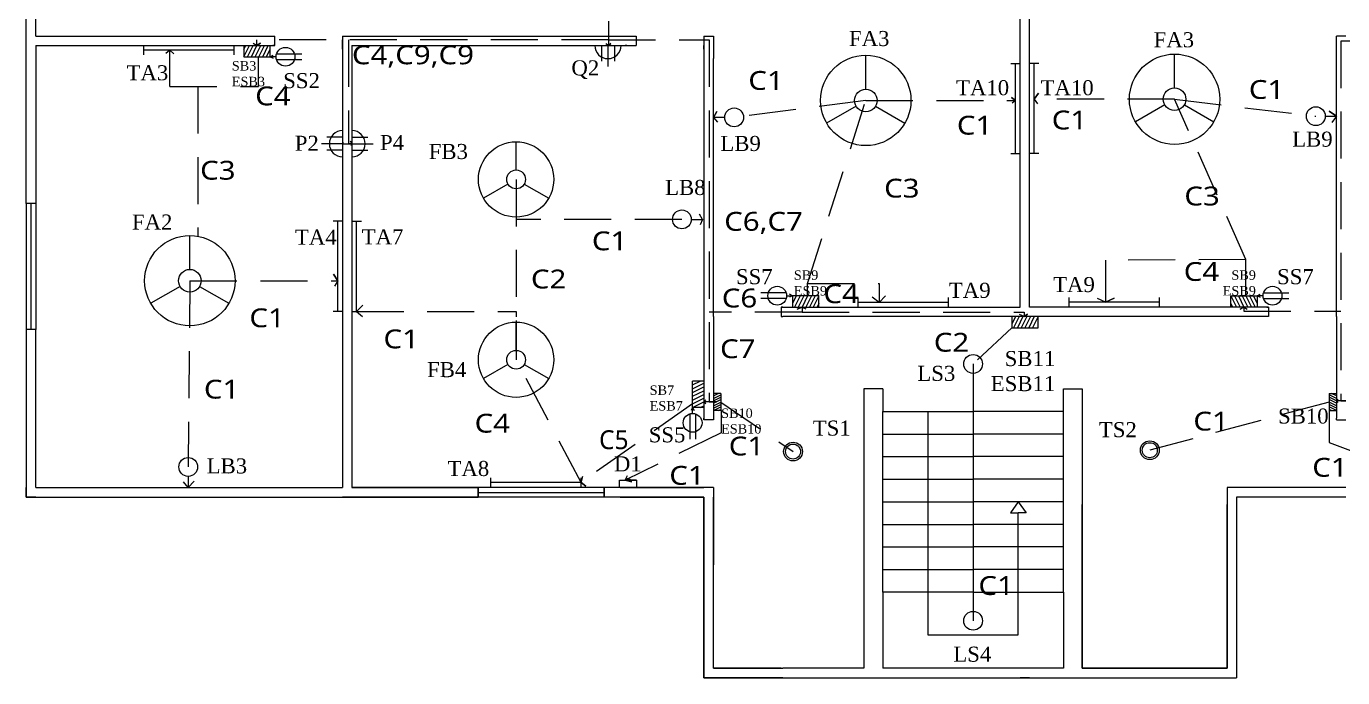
# Model space of a CAD drawing. Header units: inches. Extents: x 59 to 165, y 20 to 92.
# Drawn here: x 58.7 to 128.6, y 20.2 to 54.8 of the extents above; entities that cross this region are included whole.
import ezdxf

# ---------------------------------------------------------------- set-up
doc = ezdxf.new("R2010")
doc.units = ezdxf.units.IN
doc.header["$LTSCALE"] = 10
doc.header["$MEASUREMENT"] = 0
doc.linetypes.add('DASHED2', pattern=[0.375, 0.25, -0.125])
doc.linetypes.add('HIDDEN', pattern=[0.375, 0.25, -0.125])
for name, color, linetype, lineweight in [('FandF', 3, 'Continuous', 13), ('Hidden', 2, 'HIDDEN', 13), ('name', 3, 'Continuous', 13)]:
    doc.layers.add(name, color=color, linetype=linetype, lineweight=lineweight)
doc.styles.get("Standard").update_dxf_attribs({"font": 'Yu Gothic UI.ttf', "width": 1.2, "height": 1})

msp = doc.modelspace()

# ---------------------------------------------------------------- linework, layer by layer
at = {"lineweight": 13}
for p, q in [((111.497, 39.906), (111.497, 61.006)), ((111.997, 39.906), (111.997, 61.006)), ((59.197, 54.306), (71.897, 54.306)), ((75.497, 54.306), (75.497, 30.306)), ((75.497, 54.306), (75.997, 54.306)), ((75.497, 53.606), (75.497, 54.106)), ((75.997, 54.306), (91.097, 54.306)), ((94.697, 54.306), (94.697, 33.906)), ((94.697, 54.306), (95.197, 54.306)), ((95.197, 54.306), (95.197, 53.606)), ((128.797, 54.306), (128.297, 54.306)), ((59.197, 53.806), (71.897, 53.806)), ((59.197, 53.806), (59.197, 45.406)), ((75.997, 53.806), (91.097, 53.806)), ((75.997, 53.806), (75.997, 30.306)), ((91.097, 53.806), (91.097, 53.806)), ((94.697, 53.606), (94.697, 53.806)), ((95.197, 53.606), (95.197, 53.106)), ((75.997, 52.025), (75.997, 51.225)), ((59.197, 45.406), (58.697, 45.406)), ((58.697, 45.406), (58.697, 38.706)), ((58.947, 38.706), (58.947, 45.406)), ((59.197, 45.406), (59.197, 38.706)), ((98.797, 39.906), (111.497, 39.906)), ((124.697, 39.906), (111.997, 39.906)), ((95.197, 39.406), (95.197, 38.706)), ((124.697, 39.406), (111.997, 39.406)), ((128.297, 39.406), (128.297, 38.706)), ((59.197, 38.706), (58.697, 38.706)), ((104.197, 33.156), (104.197, 34.356)), ((104.197, 34.356), (108.997, 34.356)), ((113.797, 34.356), (108.997, 34.356)), ((108.997, 34.356), (108.997, 24.756)), ((108.997, 34.356), (108.997, 24.756)), ((113.797, 33.156), (113.797, 34.356)), ((104.197, 31.956), (104.197, 33.156)), ((104.197, 33.156), (108.997, 33.156)), ((113.797, 33.156), (108.997, 33.156)), ((113.797, 31.956), (113.797, 33.156)), ((104.197, 30.756), (104.197, 31.956)), ((104.197, 31.956), (108.997, 31.956)), ((113.797, 31.956), (108.997, 31.956)), ((113.797, 30.756), (113.797, 31.956)), ((59.197, 30.306), (75.497, 30.306)), ((89.397, 30.306), (82.697, 30.306)), ((90.254, 30.306), (89.354, 30.306)), ((104.197, 29.556), (104.197, 30.756)), ((104.197, 30.756), (108.997, 30.756)), ((113.797, 30.756), (108.997, 30.756)), ((113.797, 29.556), (113.797, 30.756)), ((128.797, 30.306), (122.497, 30.306)), ((59.197, 29.806), (75.497, 29.806)), ((82.697, 30.056), (89.397, 30.056)), ((89.397, 29.806), (82.697, 29.806)), ((90.254, 29.806), (89.354, 29.806)), ((104.197, 28.356), (104.197, 29.556)), ((104.197, 29.556), (108.997, 29.556)), ((113.797, 29.556), (108.997, 29.556)), ((113.797, 28.356), (113.797, 29.556)), ((128.797, 29.806), (122.997, 29.806)), ((122.997, 29.806), (122.997, 20.206)), ((104.197, 27.156), (104.197, 28.356)), ((104.197, 28.356), (108.997, 28.356)), ((113.797, 28.356), (108.997, 28.356)), ((113.797, 27.156), (113.797, 28.356)), ((104.197, 25.956), (104.197, 27.156)), ((104.197, 27.156), (108.997, 27.156)), ((113.797, 27.156), (108.997, 27.156)), ((113.797, 25.956), (113.797, 27.156)), ((104.197, 24.756), (104.197, 25.956)), ((104.197, 25.956), (108.997, 25.956)), ((113.797, 25.956), (108.997, 25.956)), ((113.797, 24.756), (113.797, 25.956)), ((108.997, 24.756), (104.197, 24.756)), ((108.997, 24.756), (113.797, 24.756)), ((95.197, 20.706), (95.197, 21.406)), ((98.797, 20.206), (111.497, 20.206)), ((98.897, 20.206), (103.197, 20.206)), ((104.197, 20.206), (111.497, 20.206)), ((111.997, 20.206), (122.997, 20.206)), ((111.997, 20.206), (113.797, 20.206))]:
    msp.add_line(p, q, dxfattribs=at)
at = {"linetype": 'Continuous', "lineweight": 13}
for p, q in [((58.697, 53.606), (58.697, 56.456)), ((59.197, 54.306), (59.197, 55.902)), ((71.797, 54.306), (71.897, 54.306)), ((71.897, 53.806), (71.897, 54.306)), ((90.997, 54.306), (91.097, 54.306)), ((91.097, 54.306), (91.097, 53.806)), ((94.697, 54.306), (94.697, 53.806)), ((128.297, 39.406), (128.297, 54.306)), ((58.697, 45.406), (58.697, 53.606)), ((71.897, 53.806), (71.797, 53.806)), ((90.604, 53.806), (90.504, 53.806)), ((95.197, 39.406), (95.197, 53.106)), ((98.797, 39.906), (98.797, 39.406)), ((98.897, 39.906), (98.797, 39.906)), ((124.597, 39.906), (124.697, 39.906)), ((124.697, 39.906), (124.697, 39.406)), ((98.797, 39.406), (98.897, 39.406)), ((111.997, 39.406), (98.897, 39.406)), ((124.697, 39.406), (124.597, 39.406)), ((58.697, 38.706), (58.697, 30.306)), ((59.197, 30.306), (59.197, 38.706)), ((95.197, 38.706), (95.197, 34.006)), ((128.297, 38.706), (128.297, 34.006)), ((104.197, 35.556), (103.197, 35.556)), ((103.197, 35.556), (103.197, 20.706)), ((104.197, 35.556), (104.197, 34.356)), ((113.797, 34.356), (113.797, 35.556)), ((113.797, 35.556), (114.797, 35.556)), ((114.797, 35.556), (114.797, 34.356)), ((106.597, 34.356), (106.597, 22.481)), ((114.797, 34.356), (114.797, 29.406)), ((94.697, 33.906), (94.697, 34.006)), ((95.197, 33.906), (94.697, 33.906)), ((95.197, 34.006), (95.197, 33.906)), ((128.297, 33.906), (128.297, 34.006)), ((128.297, 33.906), (128.797, 33.906)), ((95.197, 30.306), (94.697, 30.306)), ((122.497, 30.306), (122.497, 29.406)), ((95.197, 29.806), (95.184, 29.806)), ((111.397, 29.556), (110.985, 28.969)), ((111.397, 29.556), (111.809, 28.969)), ((110.985, 28.969), (111.397, 28.969)), ((111.397, 22.481), (111.397, 28.969)), ((111.809, 28.969), (111.397, 28.969)), ((95.197, 26.106), (95.197, 26.206)), ((95.197, 21.406), (95.197, 26.106)), ((104.197, 24.756), (104.197, 20.706)), ((113.797, 24.756), (113.797, 20.706)), ((106.597, 22.481), (111.397, 22.481)), ((98.797, 20.706), (98.897, 20.706)), ((103.197, 20.706), (98.897, 20.706)), ((113.797, 20.706), (104.197, 20.706)), ((98.897, 20.206), (98.797, 20.206))]:
    msp.add_line(p, q, dxfattribs=at)
for p, q in [((58.697, 30.306), (58.697, 29.806)), ((82.697, 30.306), (75.997, 30.306)), ((82.697, 30.306), (82.697, 29.806)), ((89.397, 30.306), (89.397, 29.806)), ((94.697, 30.306), (90.254, 30.306)), ((59.197, 29.806), (58.697, 29.806)), ((75.497, 29.806), (75.997, 29.806)), ((75.997, 29.806), (82.697, 29.806)), ((94.697, 29.806), (90.254, 29.806)), ((94.697, 29.806), (94.697, 23.691)), ((95.197, 29.806), (95.197, 26.206)), ((114.797, 29.406), (114.797, 20.706)), ((122.497, 29.406), (122.497, 20.706)), ((94.684, 23.691), (94.684, 20.206)), ((98.797, 20.706), (95.197, 20.706)), ((114.797, 20.706), (122.497, 20.706)), ((95.197, 20.206), (94.684, 20.206)), ((98.897, 20.206), (95.197, 20.206)), ((111.997, 20.206), (111.497, 20.206)), ((111.997, 20.206), (111.997, 20.206))]:
    msp.add_line(p, q)
at = {"lineweight": 13, "ltscale": 0.7}
msp.add_line((95.197, 30.306), (95.197, 29.806), dxfattribs=at)
at = {"layer": 'FandF', "lineweight": 13}
for p, q in [((64.947, 53.556), (64.947, 53.806)), ((69.747, 53.556), (64.947, 53.556)), ((64.947, 53.306), (64.947, 53.556)), ((69.747, 53.556), (69.747, 53.806)), ((69.747, 53.306), (69.747, 53.556)), ((70.255, 53.806), (70.255, 53.206)), ((70.255, 53.206), (70.551, 53.806)), ((70.255, 53.612), (70.351, 53.806)), ((70.255, 53.206), (70.455, 53.206)), ((70.455, 53.206), (70.751, 53.806)), ((70.455, 53.206), (70.655, 53.206)), ((70.655, 53.206), (70.951, 53.806)), ((70.655, 53.206), (70.855, 53.206)), ((70.855, 53.206), (71.151, 53.806)), ((70.855, 53.206), (71.055, 53.206)), ((71.055, 53.206), (71.351, 53.806)), ((71.055, 53.206), (71.255, 53.206)), ((71.255, 53.206), (71.551, 53.806)), ((71.255, 53.206), (71.455, 53.206)), ((71.455, 53.206), (71.655, 53.612)), ((71.455, 53.206), (71.655, 53.206)), ((71.655, 53.206), (71.655, 53.806)), ((71.655, 53.206), (71.818, 53.285)), ((71.967, 53.206), (71.655, 53.206)), ((71.655, 53.206), (71.818, 53.128)), ((71.99, 53.356), (73.341, 53.356)), ((89.256, 53.806), (89.256, 52.968)), ((89.597, 53.806), (89.597, 52.687)), ((89.938, 53.806), (89.938, 52.968)), ((71.99, 53.056), (73.341, 53.056)), ((110.997, 52.856), (111.247, 52.856)), ((111.247, 52.856), (111.497, 52.856)), ((111.247, 48.056), (111.247, 52.856)), ((112.247, 52.856), (111.997, 52.856)), ((112.247, 48.056), (112.247, 52.856)), ((112.497, 52.856), (112.247, 52.856)), ((95.8, 49.983), (95.2, 49.983)), ((127.703, 50.046), (128.303, 50.046)), ((75.497, 48.584), (74.378, 48.584)), ((75.497, 48.925), (74.658, 48.925)), ((75.997, 48.925), (76.836, 48.925)), ((75.997, 48.584), (77.116, 48.584)), ((75.497, 48.243), (74.658, 48.243)), ((75.997, 48.243), (76.836, 48.243)), ((110.997, 48.056), (111.247, 48.056)), ((111.247, 48.056), (111.497, 48.056)), ((112.247, 48.056), (111.997, 48.056)), ((112.497, 48.056), (112.247, 48.056)), ((75.247, 44.461), (74.997, 44.461)), ((75.247, 39.661), (75.247, 44.461)), ((75.497, 44.461), (75.247, 44.461)), ((75.997, 44.461), (76.247, 44.461)), ((76.247, 39.661), (76.247, 44.461)), ((76.247, 44.461), (76.497, 44.461)), ((94.026, 44.563), (94.627, 44.563)), ((99.069, 40.656), (97.719, 40.656)), ((99.404, 40.506), (99.242, 40.585)), ((124.09, 40.506), (124.252, 40.585)), ((124.425, 40.656), (125.775, 40.656)), ((99.069, 40.356), (97.719, 40.356)), ((99.092, 40.506), (99.404, 40.506)), ((99.404, 40.506), (99.242, 40.428)), ((99.604, 40.506), (99.404, 40.506)), ((99.404, 40.506), (99.404, 39.906)), ((99.604, 40.506), (99.404, 40.101)), ((99.804, 40.506), (99.508, 39.906)), ((99.804, 40.506), (99.604, 40.506)), ((100.004, 40.506), (99.708, 39.906)), ((100.004, 40.506), (99.804, 40.506)), ((100.204, 40.506), (99.908, 39.906)), ((100.204, 40.506), (100.004, 40.506)), ((100.404, 40.506), (100.108, 39.906)), ((100.404, 40.506), (100.204, 40.506)), ((100.604, 40.506), (100.308, 39.906)), ((100.604, 40.506), (100.404, 40.506)), ((100.804, 40.506), (100.508, 39.906)), ((100.804, 40.506), (100.604, 40.506)), ((100.804, 40.101), (100.708, 39.906)), ((100.804, 39.906), (100.804, 40.506)), ((102.896, 40.151), (102.896, 40.401)), ((102.896, 39.904), (102.896, 40.154)), ((107.696, 40.154), (102.896, 40.154)), ((107.696, 40.154), (107.696, 40.404)), ((107.696, 39.904), (107.696, 40.154)), ((114.084, 40.408), (114.084, 40.158)), ((114.084, 40.158), (114.084, 39.908)), ((118.884, 40.158), (114.084, 40.158)), ((118.884, 40.408), (118.884, 40.158)), ((118.884, 40.158), (118.884, 39.908)), ((122.69, 40.506), (122.89, 40.506)), ((122.69, 39.906), (122.69, 40.506)), ((122.69, 40.506), (122.985, 39.906)), ((122.69, 40.101), (122.785, 39.906)), ((122.89, 40.506), (123.09, 40.506)), ((122.89, 40.506), (123.185, 39.906)), ((123.09, 40.506), (123.29, 40.506)), ((123.09, 40.506), (123.385, 39.906)), ((123.29, 40.506), (123.49, 40.506)), ((123.29, 40.506), (123.585, 39.906)), ((123.49, 40.506), (123.69, 40.506)), ((123.49, 40.506), (123.785, 39.906)), ((123.69, 40.506), (123.89, 40.506)), ((123.69, 40.506), (123.985, 39.906)), ((123.89, 40.506), (124.09, 40.506)), ((123.89, 40.506), (124.09, 40.101)), ((124.09, 40.506), (124.09, 39.906)), ((124.402, 40.506), (124.09, 40.506)), ((124.09, 40.506), (124.252, 40.428)), ((124.425, 40.356), (125.775, 40.356)), ((75.247, 39.661), (74.997, 39.661)), ((75.497, 39.661), (75.247, 39.661)), ((75.997, 39.661), (76.247, 39.661)), ((76.247, 39.661), (76.497, 39.661)), ((111.047, 39.406), (111.047, 38.806)), ((111.247, 39.406), (111.047, 39.001)), ((111.447, 39.406), (111.151, 38.806)), ((111.647, 39.406), (111.351, 38.806)), ((111.847, 39.406), (111.551, 38.806)), ((112.047, 39.406), (111.751, 38.806)), ((112.247, 39.406), (111.951, 38.806)), ((112.447, 39.406), (112.151, 38.806)), ((112.447, 38.806), (112.447, 39.406)), ((111.047, 38.806), (112.447, 38.806)), ((94.097, 35.763), (94.097, 35.963)), ((94.097, 35.763), (94.503, 35.963)), ((94.697, 35.963), (94.097, 35.963)), ((94.097, 35.563), (94.697, 35.858)), ((94.097, 35.563), (94.097, 35.763)), ((94.097, 35.363), (94.697, 35.658)), ((94.097, 35.363), (94.097, 35.563)), ((94.097, 35.163), (94.697, 35.458)), ((94.097, 35.163), (94.097, 35.363)), ((94.097, 34.963), (94.697, 35.258)), ((94.097, 34.963), (94.097, 35.163)), ((94.097, 34.763), (94.697, 35.058)), ((95.197, 35.18), (95.461, 35.31)), ((95.587, 35.31), (95.197, 35.31)), ((95.197, 35.05), (95.587, 35.243)), ((95.197, 34.92), (95.587, 35.113)), ((95.197, 34.79), (95.587, 34.983)), ((127.907, 35.31), (128.297, 35.31)), ((128.297, 35.05), (127.907, 35.243)), ((128.297, 34.92), (127.907, 35.113)), ((128.297, 34.79), (127.907, 34.983)), ((128.297, 35.18), (128.033, 35.31)), ((94.097, 34.563), (94.018, 34.4)), ((94.097, 34.763), (94.097, 34.963)), ((94.097, 34.563), (94.697, 34.858)), ((94.097, 34.563), (94.097, 34.763)), ((94.697, 34.563), (94.097, 34.563)), ((94.097, 34.25), (94.097, 34.563)), ((94.097, 34.563), (94.176, 34.4)), ((94.503, 34.563), (94.697, 34.658)), ((95.197, 34.66), (95.587, 34.853)), ((95.197, 34.53), (95.587, 34.723)), ((95.197, 34.4), (95.587, 34.593)), ((95.587, 34.4), (95.197, 34.4)), ((95.461, 34.4), (95.587, 34.463)), ((128.297, 34.66), (127.907, 34.853)), ((128.297, 34.53), (127.907, 34.723)), ((128.297, 34.4), (127.907, 34.593)), ((128.033, 34.4), (127.907, 34.463)), ((127.907, 34.4), (128.297, 34.4)), ((93.947, 34.227), (93.947, 32.877)), ((94.247, 34.227), (94.247, 32.877)), ((67.298, 30.907), (67.298, 30.306)), ((83.367, 30.571), (83.367, 30.821)), ((88.167, 30.571), (88.167, 30.821)), ((88.167, 30.571), (83.367, 30.571)), ((83.367, 30.321), (83.367, 30.571)), ((88.167, 30.321), (88.167, 30.571)), ((90.211, 30.306), (90.211, 30.706)), ((90.211, 30.706), (91.111, 30.706)), ((91.111, 30.706), (90.511, 30.706)), ((91.111, 30.706), (91.111, 30.306))]:
    msp.add_line(p, q, dxfattribs=at)
at = {"layer": 'FandF'}
for p, q in [((103.295, 51.484), (103.295, 53.284)), ((119.702, 51.547), (119.702, 53.347)), ((102.776, 50.584), (101.217, 49.684)), ((103.815, 50.584), (105.374, 49.684)), ((119.182, 50.647), (117.623, 49.747)), ((120.221, 50.647), (121.78, 49.747)), ((84.718, 47.188), (84.718, 48.688)), ((84.285, 46.438), (82.986, 45.688)), ((85.151, 46.438), (86.45, 45.688)), ((67.384, 41.903), (67.384, 43.703)), ((66.864, 41.003), (65.305, 40.103)), ((67.904, 41.003), (69.462, 40.103)), ((84.718, 37.603), (84.718, 39.103)), ((84.285, 36.853), (82.986, 36.103)), ((85.151, 36.853), (86.45, 36.103))]:
    msp.add_line(p, q, dxfattribs=at)
at = {"layer": 'FandF', "lineweight": 13, "ltscale": 0.7}
for p, q in [((95.587, 35.31), (95.587, 34.4)), ((127.907, 35.31), (127.907, 34.4))]:
    msp.add_line(p, q, dxfattribs=at)
at = {"layer": 'FandF', "lineweight": 13}
for centre, radius in [((72.467, 53.206), 0.5), ((96.3, 49.983), 0.5), ((127.203, 50.046), 0.5), ((93.526, 44.563), 0.5), ((98.592, 40.506), 0.5), ((124.902, 40.506), 0.5), ((108.997, 36.881), 0.5), ((108.997, 36.881), 0.5), ((94.097, 33.75), 0.5), ((99.431, 32.223), 0.5), ((99.431, 32.223), 0.4), ((118.384, 32.295), 0.5), ((118.384, 32.295), 0.4), ((67.298, 31.407), 0.5), ((108.997, 23.231), 0.5)]:
    msp.add_circle(centre, radius, dxfattribs=at)
at = {"layer": 'FandF'}
for centre, radius in [((103.295, 50.884), 2.4), ((119.702, 50.947), 2.4), ((103.295, 50.884), 0.6), ((119.702, 50.947), 0.6), ((84.718, 46.688), 2), ((84.718, 46.688), 0.5), ((67.384, 41.303), 2.4), ((67.384, 41.303), 0.6), ((84.718, 37.103), 2), ((84.718, 37.103), 0.5)]:
    msp.add_circle(centre, radius, dxfattribs=at)
at = {"layer": 'FandF', "lineweight": 13}
for centre, radius, start, end in [((89.597, 53.806), 0.7, 180, 0), ((75.497, 48.584), 0.7, 90, 270), ((75.997, 48.584), 0.7, 270, 90), ((90.661, 30.562), 0.208, 43.87846, 136.12154)]:
    msp.add_arc(centre, radius, start, end, dxfattribs=at)
at = {"layer": 'Hidden', "color": 2, "linetype": 'DASHED2'}
for p, q in [((89.629, 58.852), (89.629, 53.806)), ((70.917, 53.806), (70.752, 53.908)), ((89.629, 54.099), (70.917, 54.099)), ((70.917, 54.099), (70.917, 53.806)), ((70.917, 53.806), (71.131, 53.925)), ((71.131, 53.925), (70.917, 53.806)), ((75.806, 54.099), (75.806, 48.584)), ((89.629, 53.806), (89.488, 53.895)), ((89.629, 54.099), (94.979, 54.099)), ((89.629, 53.806), (89.749, 53.902)), ((89.749, 53.902), (89.629, 53.806)), ((94.979, 54.099), (94.979, 34.874)), ((133.864, 54.041), (128.533, 54.041)), ((128.533, 54.041), (128.533, 34.92)), ((66.323, 53.556), (66.113, 53.379)), ((66.323, 51.624), (66.323, 53.556)), ((66.323, 53.556), (66.539, 53.357)), ((66.539, 53.357), (66.323, 53.556)), ((75.497, 48.584), (75.538, 48.642)), ((75.538, 48.642), (75.497, 48.584)), ((75.497, 48.584), (75.806, 48.584)), ((75.497, 48.584), (75.528, 48.535)), ((75.806, 48.584), (75.997, 48.584)), ((75.997, 48.584), (75.806, 48.584)), ((75.997, 48.584), (75.924, 48.717)), ((75.924, 48.717), (75.997, 48.584)), ((75.997, 48.584), (75.934, 48.475)), ((84.718, 46.688), (84.718, 37.103)), ((94.627, 44.563), (94.468, 44.839)), ((93.526, 44.563), (84.718, 44.563)), ((94.627, 44.563), (94.503, 44.281)), ((116.024, 42.39), (116.024, 40.158)), ((67.384, 41.303), (67.298, 31.407)), ((104.003, 40.965), (104.003, 40.154)), ((76.247, 39.661), (76.58, 40.012)), ((76.58, 40.012), (76.247, 39.661)), ((99.908, 39.906), (99.654, 39.788)), ((99.654, 39.788), (99.908, 39.906)), ((99.908, 39.906), (99.908, 39.634)), ((99.908, 39.906), (100.117, 39.812)), ((104.003, 40.154), (103.635, 40.432)), ((104.003, 40.154), (104.335, 40.498)), ((104.335, 40.498), (104.003, 40.154)), ((116.024, 40.158), (115.608, 40.353)), ((116.024, 40.158), (116.49, 40.382)), ((116.49, 40.382), (116.024, 40.158)), ((123.385, 39.906), (123.186, 39.797)), ((123.186, 39.797), (123.385, 39.906)), ((123.385, 39.906), (123.385, 39.686)), ((123.385, 39.906), (123.564, 39.787)), ((76.247, 39.661), (84.718, 39.661)), ((76.247, 39.661), (76.565, 39.402)), ((84.718, 39.661), (84.718, 39.391)), ((99.908, 39.634), (94.979, 39.634)), ((99.908, 39.634), (111.704, 39.634)), ((111.704, 39.406), (111.465, 39.509)), ((111.704, 39.634), (111.704, 39.406)), ((111.704, 39.406), (111.887, 39.534)), ((111.887, 39.534), (111.704, 39.406)), ((123.385, 39.686), (128.533, 39.686)), ((94.697, 34.874), (94.796, 34.977)), ((94.796, 34.977), (94.697, 34.874)), ((128.297, 34.92), (128.381, 35.016)), ((128.381, 35.016), (128.297, 34.92)), ((94.979, 34.874), (94.697, 34.874)), ((94.697, 34.874), (94.791, 34.78)), ((94.979, 34.874), (95.368, 34.874)), ((95.368, 34.874), (94.979, 34.874)), ((95.197, 34.874), (95.166, 34.906)), ((95.166, 34.906), (95.197, 34.874)), ((95.197, 34.874), (95.172, 34.85)), ((95.587, 34.853), (99.431, 32.223)), ((95.61, 34.4), (95.61, 33.221)), ((127.907, 34.853), (118.384, 32.295)), ((127.907, 34.4), (127.907, 32.698)), ((128.797, 34.92), (128.297, 34.92)), ((128.297, 34.92), (128.381, 34.838)), ((128.533, 34.92), (128.797, 34.92)), ((95.61, 33.221), (90.511, 30.706)), ((127.907, 32.698), (133.24, 30.706)), ((90.511, 30.706), (90.643, 30.955)), ((67.298, 30.306), (67.04, 30.615)), ((67.298, 30.306), (67.62, 30.653)), ((67.62, 30.653), (67.298, 30.306)), ((90.511, 30.706), (90.863, 30.608)), ((90.863, 30.608), (90.511, 30.706))]:
    msp.add_line(p, q, dxfattribs=at)
at = {"layer": 'Hidden', "color": 1, "linetype": 'DASHED2'}
for p, q in [((71.027, 51.624), (71.027, 53.206)), ((66.323, 51.624), (71.027, 51.624)), ((67.815, 51.624), (67.815, 43.664)), ((112.247, 50.947), (112.475, 51.275)), ((112.475, 51.275), (112.247, 50.947)), ((103.295, 50.884), (96.3, 49.983)), ((100.204, 41.156), (103.295, 50.884)), ((103.295, 50.884), (111.247, 50.884)), ((111.247, 50.884), (111.035, 51.042)), ((111.035, 51.042), (111.247, 50.884)), ((111.247, 50.884), (111.076, 50.732)), ((119.702, 50.947), (112.247, 50.947)), ((112.247, 50.947), (112.422, 50.706)), ((119.702, 50.947), (127.203, 50.046)), ((123.49, 42.423), (119.702, 50.947)), ((95.2, 49.983), (95.386, 50.292)), ((95.386, 50.292), (95.2, 49.983)), ((95.2, 49.983), (95.411, 49.727)), ((128.297, 50.046), (127.915, 50.315)), ((127.915, 50.315), (128.297, 50.046)), ((128.297, 50.046), (128.047, 49.704)), ((123.49, 42.423), (116.024, 42.39)), ((123.49, 40.506), (123.49, 42.423)), ((67.384, 41.303), (75.247, 41.303)), ((75.247, 41.303), (75.023, 41.645)), ((75.023, 41.645), (75.247, 41.303)), ((75.247, 41.303), (75.072, 41.015)), ((100.204, 40.506), (100.204, 41.156)), ((100.204, 41.156), (104.003, 41.156)), ((104.003, 41.156), (104.003, 40.965)), ((111.047, 38.806), (108.997, 36.881)), ((88.167, 30.571), (84.718, 37.103)), ((108.997, 36.881), (108.997, 23.231)), ((94.097, 34.763), (88.167, 30.571)), ((88.167, 30.571), (88.257, 30.923)), ((88.167, 30.571), (88.426, 30.392)), ((88.426, 30.392), (88.167, 30.571))]:
    msp.add_line(p, q, dxfattribs=at)

# ---------------------------------------------------------------- texts
at = {"layer": 'Hidden', "color": 4, "linetype": 'DASHED2', "char_height": 1, "attachment_point": 1}
for s, insert, width in [('C4,C9,C9', (75.997, 53.806), 5.21915), ('C1', (97.054, 52.447), 2.79596), ('C1', (123.645, 51.967), 2.85996), ('C4', (70.855, 51.624), 3.02413), ('C1', (113.174, 50.345), 2.85996), ('C1', (108.134, 50.068), 2.86314), ('C3', (67.93, 47.674), 3.52698), ('C3', (104.268, 46.723), 2.72693), ('C3', (120.219, 46.305), 2.85122), ('C6,C7', (95.773, 44.958), 3.3533), ('C1', (88.743, 43.921), 3.10875), ('C4', (120.189, 42.293), 3.40307), ('C2', (85.505, 41.894), 2.72015), ('C6', (95.647, 40.884), 3.15018), ('C4', (101.045, 41.112), 2.79892), ('C1', (70.546, 39.831), 3.19254), ('C1', (77.671, 38.71), 2.6948), ('C2', (106.91, 38.532), 2.62493), ('C7', (95.552, 38.188), 2.11795), ('C1', (68.131, 36.039), 2.8474), ('C1', (120.697, 34.34), 7.82557), ('C4', (82.513, 34.23), 3.3337), ('{\\fYu Gothic UI|b0|i0|c128|p34;C5}', (89.125, 33.354), 2.73313), ('C1', (96.015, 33.019), 2.59179), ('C1', (92.857, 31.459), 2.33982), ('C1', (127.014, 31.886), 3.8202), ('C1', (109.279, 25.603), 2.94734)]:
    msp.add_mtext(s, dxfattribs=dict(at, insert=insert, width=width))
at = {"layer": 'name', "lineweight": 13, "ltscale": 0.7, "width": 2.90475}
for s, insert, char_height, attachment_point in [('{\\fTimes New Roman|b0|i0|c0|p18;FA3}', (102.403, 54.576), 0.8, 1), ('{\\fTimes New Roman|b0|i0|c0|p18;FA3}', (120.737, 54.51), 0.8, 3), ('{\\fTimes New Roman|b0|i0|c0|p18;TA3}', (64.023, 52.756), 0.8, 1), ('{\\fTimes New Roman|b0|i0|c0|p18;SB3\\PESB3}', (69.616, 52.974), 0.5, 1), ('{\\fTimes New Roman|b0|i0|c0|p18;Q2}', (87.657, 53.016), 0.8, 1), ('{\\fTimes New Roman|b0|i0|c0|p18;SS2}', (72.347, 52.337), 0.8, 1), ('{\\fTimes New Roman|b0|i0|c0|p18;TA10}', (108.092, 51.961), 0.8, 1), ('{\\fTimes New Roman|b0|i0|c0|p18;TA10}', (115.402, 51.961), 0.8, 3), ('{\\fTimes New Roman|b0|i0|c0|p18;P2}', (72.96, 49.009), 0.8, 1), ('{\\fTimes New Roman|b0|i0|c0|p18;P4}', (77.488, 49.046), 0.8, 1), ('{\\fTimes New Roman|b0|i0|c0|p18;LB9}', (95.571, 48.998), 0.8, 1), ('{\\fTimes New Roman|b0|i0|c0|p18;LB9}', (128.098, 49.227), 0.8, 3), ('{\\fTimes New Roman|b0|i0|c0|p18;FB3}', (80.076, 48.572), 0.8, 1), ('{\\fTimes New Roman|b0|i0|c0|p18;LB8}', (92.635, 46.659), 0.8, 1), ('{\\fTimes New Roman|b0|i0|c0|p18;FA2}', (64.309, 44.821), 0.8, 1), ('{\\fTimes New Roman|b0|i0|c0|p18;TA4}', (72.97, 44.019), 0.8, 1), ('{\\fTimes New Roman|b0|i0|c0|p18;TA7}', (76.515, 44.034), 0.8, 1), ('{\\fTimes New Roman|b0|i0|c0|p18;SS7}', (96.399, 41.918), 0.8, 1), ('{\\fTimes New Roman|b0|i0|c0|p18;SB9\\PESB9}', (99.474, 41.852), 0.5, 1), ('{\\fTimes New Roman|b0|i0|c0|p18;TA9}', (115.466, 41.501), 0.8, 3), ('{\\fTimes New Roman|b0|i0|c0|p18;SB9\\PESB9}', (124.02, 41.852), 0.5, 3), ('{\\fTimes New Roman|b0|i0|c0|p18;SS7}', (127.094, 41.918), 0.8, 3), ('{\\fTimes New Roman|b0|i0|c0|p18;TA9}', (107.712, 41.193), 0.8, 1), ('{\\fTimes New Roman|b0|i0|c0|p18;SB11\\PESB11}', (113.361, 37.568), 0.8, 3), ('{\\fTimes New Roman|b0|i0|c0|p18;FB4}', (79.99, 36.978), 0.8, 1), ('{\\fTimes New Roman|b0|i0|c0|p18;LS3}', (106.037, 36.78), 0.8, 1), ('{\\fTimes New Roman|b0|i0|c0|p18;SB7\\PESB7}', (91.813, 35.737), 0.5, 1), ('{\\fTimes New Roman|b0|i0|c0|p18;SB10\\PESB10}', (95.61, 34.512), 0.5, 1), ('{\\fTimes New Roman|b0|i0|c0|p18;SB10}', (127.884, 34.512), 0.8, 3), ('{\\fTimes New Roman|b0|i0|c0|p18;TS1}', (100.48, 33.871), 0.8, 1), ('{\\fTimes New Roman|b0|i0|c0|p18;TS2}', (115.681, 33.788), 0.8, 1), ('{\\fTimes New Roman|b0|i0|c0|p18;SS5}', (91.763, 33.514), 0.8, 1), ('{\\fTimes New Roman|b0|i0|c0|p18;LB3}', (68.278, 31.861), 0.8, 1), ('{\\fTimes New Roman|b0|i0|c0|p18;TA8}', (81.074, 31.724), 0.8, 1), ('{\\fTimes New Roman|b0|i0|c0|p18;D1}', (89.916, 31.97), 0.8, 1), ('{\\fTimes New Roman|b0|i0|c0|p18;LS4}', (107.948, 21.856), 0.8, 1)]:
    msp.add_mtext(s, dxfattribs=dict(at, insert=insert, char_height=char_height, attachment_point=attachment_point))

doc.saveas('drawing.dxf')
